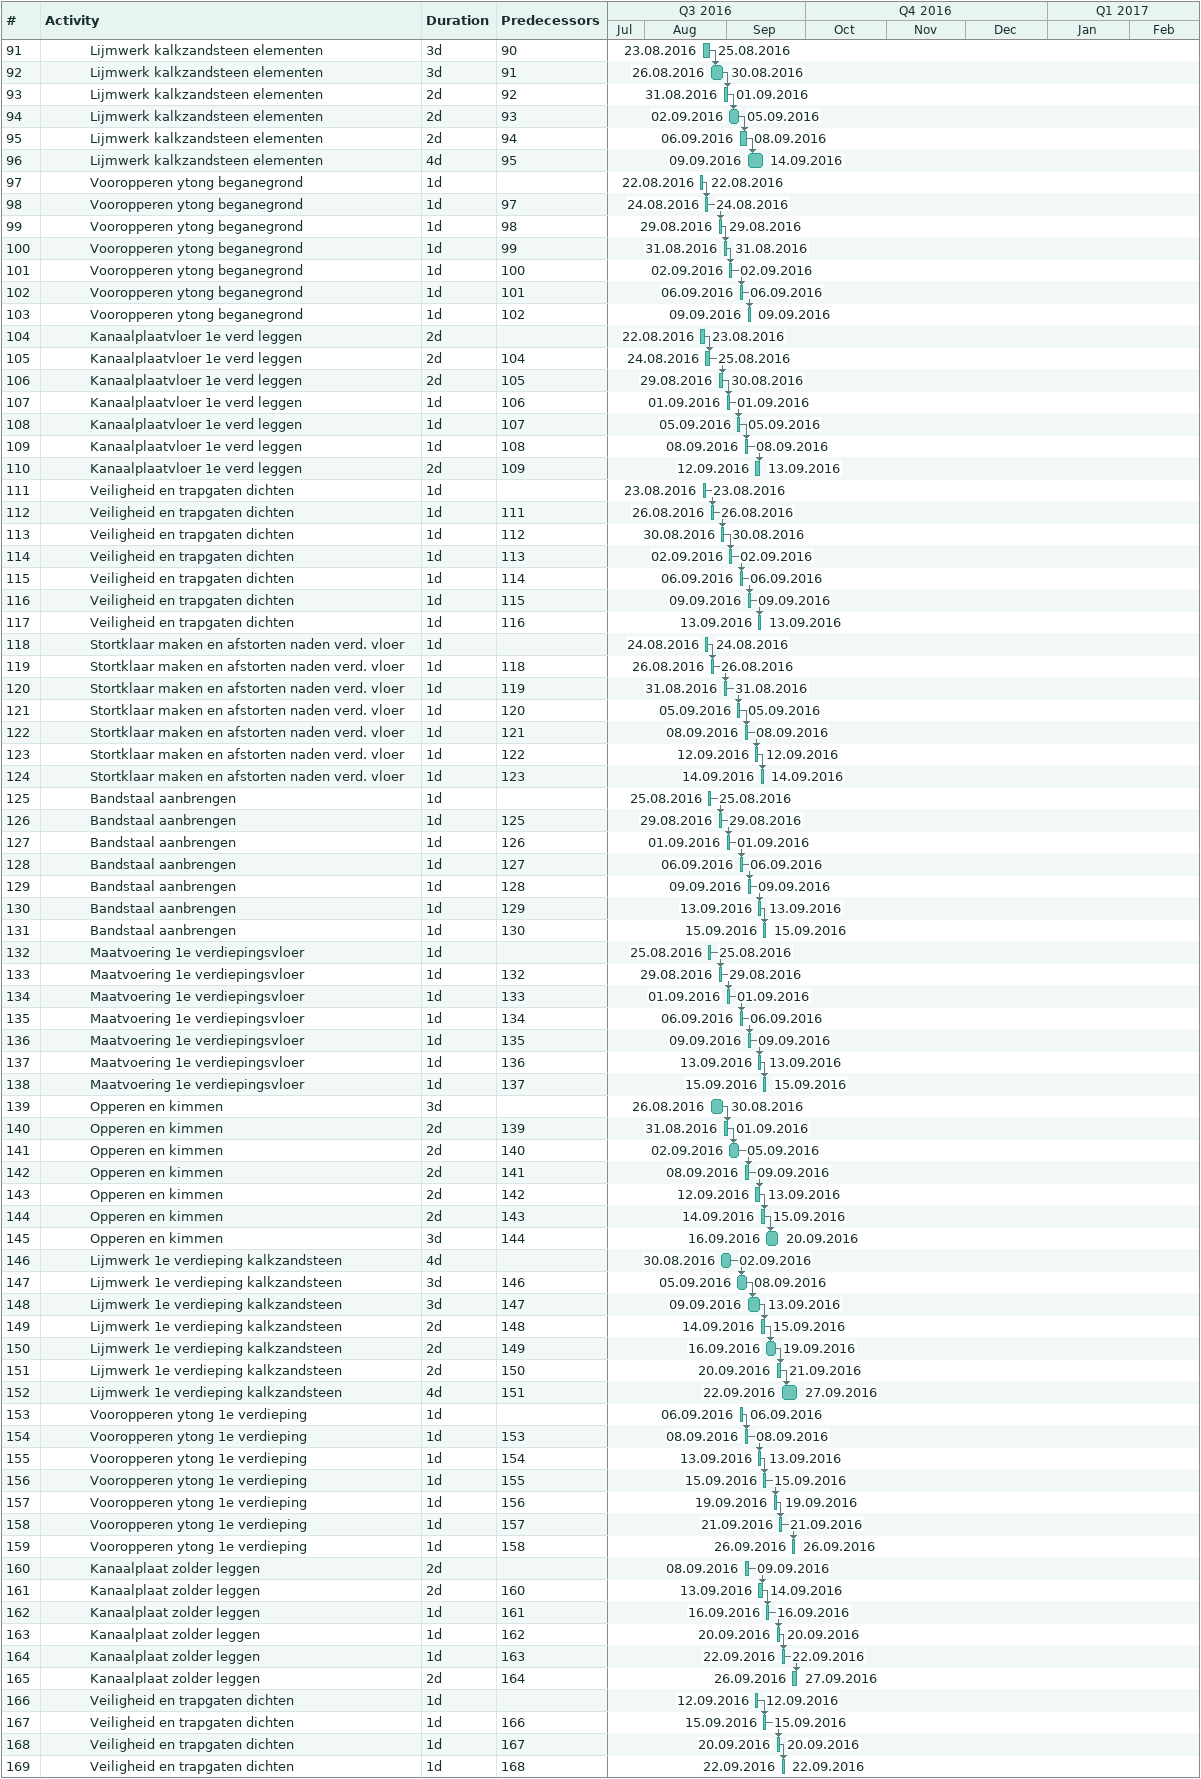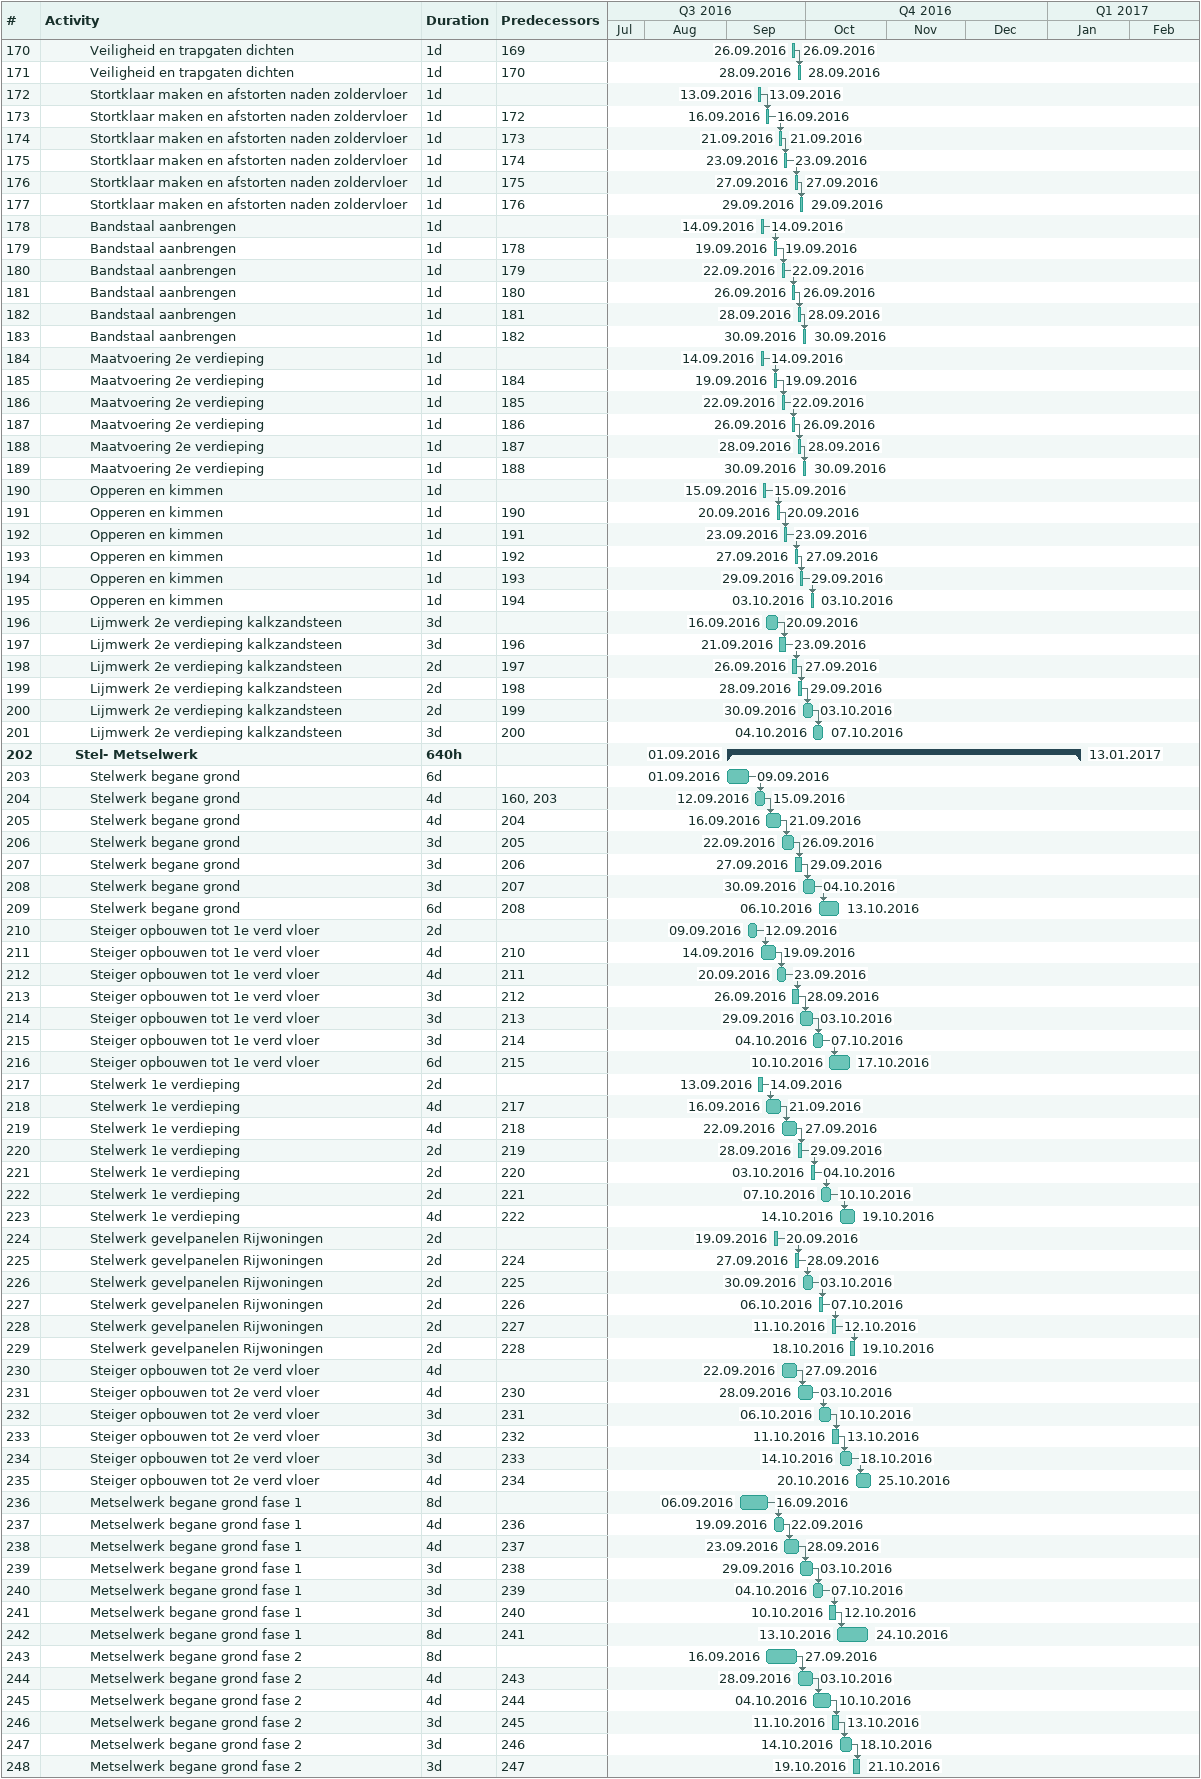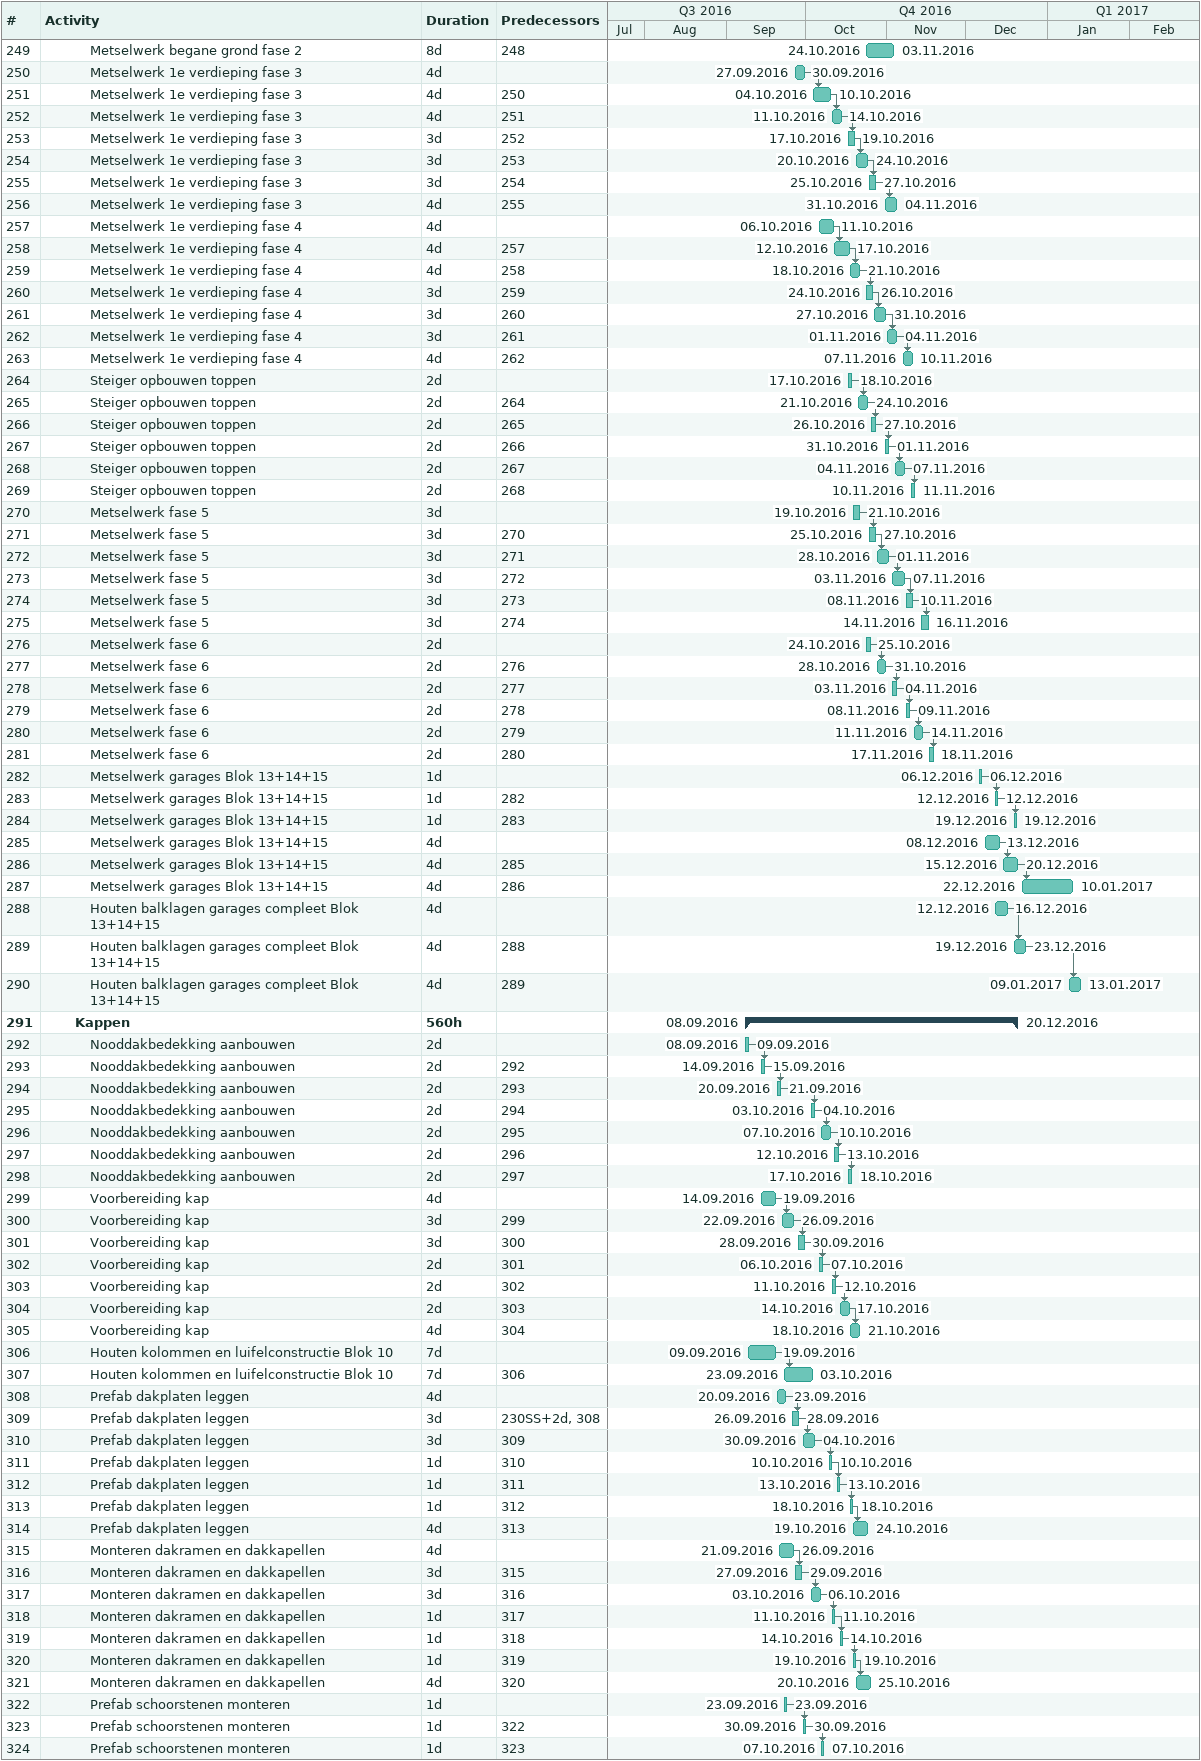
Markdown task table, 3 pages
| ID | Level | Task | Duration | Start | Finish | Predecessors |
|---|---|---|---|---|---|---|
| 91 | 4 | Lijmwerk kalkzandsteen elementen | 3d | 2016-08-23 | 2016-08-25 | 90 |
| 92 | 4 | Lijmwerk kalkzandsteen elementen | 3d | 2016-08-26 | 2016-08-30 | 91 |
| 93 | 4 | Lijmwerk kalkzandsteen elementen | 2d | 2016-08-31 | 2016-09-01 | 92 |
| 94 | 4 | Lijmwerk kalkzandsteen elementen | 2d | 2016-09-02 | 2016-09-05 | 93 |
| 95 | 4 | Lijmwerk kalkzandsteen elementen | 2d | 2016-09-06 | 2016-09-08 | 94 |
| 96 | 4 | Lijmwerk kalkzandsteen elementen | 4d | 2016-09-09 | 2016-09-14 | 95 |
| 97 | 4 | Vooropperen ytong beganegrond | 1d | 2016-08-22 | 2016-08-22 |  |
| 98 | 4 | Vooropperen ytong beganegrond | 1d | 2016-08-24 | 2016-08-24 | 97 |
| 99 | 4 | Vooropperen ytong beganegrond | 1d | 2016-08-29 | 2016-08-29 | 98 |
| 100 | 4 | Vooropperen ytong beganegrond | 1d | 2016-08-31 | 2016-08-31 | 99 |
| 101 | 4 | Vooropperen ytong beganegrond | 1d | 2016-09-02 | 2016-09-02 | 100 |
| 102 | 4 | Vooropperen ytong beganegrond | 1d | 2016-09-06 | 2016-09-06 | 101 |
| 103 | 4 | Vooropperen ytong beganegrond | 1d | 2016-09-09 | 2016-09-09 | 102 |
| 104 | 4 | Kanaalplaatvloer 1e verd leggen | 2d | 2016-08-22 | 2016-08-23 |  |
| 105 | 4 | Kanaalplaatvloer 1e verd leggen | 2d | 2016-08-24 | 2016-08-25 | 104 |
| 106 | 4 | Kanaalplaatvloer 1e verd leggen | 2d | 2016-08-29 | 2016-08-30 | 105 |
| 107 | 4 | Kanaalplaatvloer 1e verd leggen | 1d | 2016-09-01 | 2016-09-01 | 106 |
| 108 | 4 | Kanaalplaatvloer 1e verd leggen | 1d | 2016-09-05 | 2016-09-05 | 107 |
| 109 | 4 | Kanaalplaatvloer 1e verd leggen | 1d | 2016-09-08 | 2016-09-08 | 108 |
| 110 | 4 | Kanaalplaatvloer 1e verd leggen | 2d | 2016-09-12 | 2016-09-13 | 109 |
| 111 | 4 | Veiligheid en trapgaten dichten | 1d | 2016-08-23 | 2016-08-23 |  |
| 112 | 4 | Veiligheid en trapgaten dichten | 1d | 2016-08-26 | 2016-08-26 | 111 |
| 113 | 4 | Veiligheid en trapgaten dichten | 1d | 2016-08-30 | 2016-08-30 | 112 |
| 114 | 4 | Veiligheid en trapgaten dichten | 1d | 2016-09-02 | 2016-09-02 | 113 |
| 115 | 4 | Veiligheid en trapgaten dichten | 1d | 2016-09-06 | 2016-09-06 | 114 |
| 116 | 4 | Veiligheid en trapgaten dichten | 1d | 2016-09-09 | 2016-09-09 | 115 |
| 117 | 4 | Veiligheid en trapgaten dichten | 1d | 2016-09-13 | 2016-09-13 | 116 |
| 118 | 4 | Stortklaar maken en afstorten naden verd. vloer | 1d | 2016-08-24 | 2016-08-24 |  |
| 119 | 4 | Stortklaar maken en afstorten naden verd. vloer | 1d | 2016-08-26 | 2016-08-26 | 118 |
| 120 | 4 | Stortklaar maken en afstorten naden verd. vloer | 1d | 2016-08-31 | 2016-08-31 | 119 |
| 121 | 4 | Stortklaar maken en afstorten naden verd. vloer | 1d | 2016-09-05 | 2016-09-05 | 120 |
| 122 | 4 | Stortklaar maken en afstorten naden verd. vloer | 1d | 2016-09-08 | 2016-09-08 | 121 |
| 123 | 4 | Stortklaar maken en afstorten naden verd. vloer | 1d | 2016-09-12 | 2016-09-12 | 122 |
| 124 | 4 | Stortklaar maken en afstorten naden verd. vloer | 1d | 2016-09-14 | 2016-09-14 | 123 |
| 125 | 4 | Bandstaal aanbrengen | 1d | 2016-08-25 | 2016-08-25 |  |
| 126 | 4 | Bandstaal aanbrengen | 1d | 2016-08-29 | 2016-08-29 | 125 |
| 127 | 4 | Bandstaal aanbrengen | 1d | 2016-09-01 | 2016-09-01 | 126 |
| 128 | 4 | Bandstaal aanbrengen | 1d | 2016-09-06 | 2016-09-06 | 127 |
| 129 | 4 | Bandstaal aanbrengen | 1d | 2016-09-09 | 2016-09-09 | 128 |
| 130 | 4 | Bandstaal aanbrengen | 1d | 2016-09-13 | 2016-09-13 | 129 |
| 131 | 4 | Bandstaal aanbrengen | 1d | 2016-09-15 | 2016-09-15 | 130 |
| 132 | 4 | Maatvoering 1e verdiepingsvloer | 1d | 2016-08-25 | 2016-08-25 |  |
| 133 | 4 | Maatvoering 1e verdiepingsvloer | 1d | 2016-08-29 | 2016-08-29 | 132 |
| 134 | 4 | Maatvoering 1e verdiepingsvloer | 1d | 2016-09-01 | 2016-09-01 | 133 |
| 135 | 4 | Maatvoering 1e verdiepingsvloer | 1d | 2016-09-06 | 2016-09-06 | 134 |
| 136 | 4 | Maatvoering 1e verdiepingsvloer | 1d | 2016-09-09 | 2016-09-09 | 135 |
| 137 | 4 | Maatvoering 1e verdiepingsvloer | 1d | 2016-09-13 | 2016-09-13 | 136 |
| 138 | 4 | Maatvoering 1e verdiepingsvloer | 1d | 2016-09-15 | 2016-09-15 | 137 |
| 139 | 4 | Opperen en kimmen | 3d | 2016-08-26 | 2016-08-30 |  |
| 140 | 4 | Opperen en kimmen | 2d | 2016-08-31 | 2016-09-01 | 139 |
| 141 | 4 | Opperen en kimmen | 2d | 2016-09-02 | 2016-09-05 | 140 |
| 142 | 4 | Opperen en kimmen | 2d | 2016-09-08 | 2016-09-09 | 141 |
| 143 | 4 | Opperen en kimmen | 2d | 2016-09-12 | 2016-09-13 | 142 |
| 144 | 4 | Opperen en kimmen | 2d | 2016-09-14 | 2016-09-15 | 143 |
| 145 | 4 | Opperen en kimmen | 3d | 2016-09-16 | 2016-09-20 | 144 |
| 146 | 4 | Lijmwerk 1e verdieping kalkzandsteen | 4d | 2016-08-30 | 2016-09-02 |  |
| 147 | 4 | Lijmwerk 1e verdieping kalkzandsteen | 3d | 2016-09-05 | 2016-09-08 | 146 |
| 148 | 4 | Lijmwerk 1e verdieping kalkzandsteen | 3d | 2016-09-09 | 2016-09-13 | 147 |
| 149 | 4 | Lijmwerk 1e verdieping kalkzandsteen | 2d | 2016-09-14 | 2016-09-15 | 148 |
| 150 | 4 | Lijmwerk 1e verdieping kalkzandsteen | 2d | 2016-09-16 | 2016-09-19 | 149 |
| 151 | 4 | Lijmwerk 1e verdieping kalkzandsteen | 2d | 2016-09-20 | 2016-09-21 | 150 |
| 152 | 4 | Lijmwerk 1e verdieping kalkzandsteen | 4d | 2016-09-22 | 2016-09-27 | 151 |
| 153 | 4 | Vooropperen ytong 1e verdieping | 1d | 2016-09-06 | 2016-09-06 |  |
| 154 | 4 | Vooropperen ytong 1e verdieping | 1d | 2016-09-08 | 2016-09-08 | 153 |
| 155 | 4 | Vooropperen ytong 1e verdieping | 1d | 2016-09-13 | 2016-09-13 | 154 |
| 156 | 4 | Vooropperen ytong 1e verdieping | 1d | 2016-09-15 | 2016-09-15 | 155 |
| 157 | 4 | Vooropperen ytong 1e verdieping | 1d | 2016-09-19 | 2016-09-19 | 156 |
| 158 | 4 | Vooropperen ytong 1e verdieping | 1d | 2016-09-21 | 2016-09-21 | 157 |
| 159 | 4 | Vooropperen ytong 1e verdieping | 1d | 2016-09-26 | 2016-09-26 | 158 |
| 160 | 4 | Kanaalplaat zolder leggen | 2d | 2016-09-08 | 2016-09-09 |  |
| 161 | 4 | Kanaalplaat zolder leggen | 2d | 2016-09-13 | 2016-09-14 | 160 |
| 162 | 4 | Kanaalplaat zolder leggen | 1d | 2016-09-16 | 2016-09-16 | 161 |
| 163 | 4 | Kanaalplaat zolder leggen | 1d | 2016-09-20 | 2016-09-20 | 162 |
| 164 | 4 | Kanaalplaat zolder leggen | 1d | 2016-09-22 | 2016-09-22 | 163 |
| 165 | 4 | Kanaalplaat zolder leggen | 2d | 2016-09-26 | 2016-09-27 | 164 |
| 166 | 4 | Veiligheid en trapgaten dichten | 1d | 2016-09-12 | 2016-09-12 |  |
| 167 | 4 | Veiligheid en trapgaten dichten | 1d | 2016-09-15 | 2016-09-15 | 166 |
| 168 | 4 | Veiligheid en trapgaten dichten | 1d | 2016-09-20 | 2016-09-20 | 167 |
| 169 | 4 | Veiligheid en trapgaten dichten | 1d | 2016-09-22 | 2016-09-22 | 168 |
| 170 | 4 | Veiligheid en trapgaten dichten | 1d | 2016-09-26 | 2016-09-26 | 169 |
| 171 | 4 | Veiligheid en trapgaten dichten | 1d | 2016-09-28 | 2016-09-28 | 170 |
| 172 | 4 | Stortklaar maken en afstorten naden zoldervloer | 1d | 2016-09-13 | 2016-09-13 |  |
| 173 | 4 | Stortklaar maken en afstorten naden zoldervloer | 1d | 2016-09-16 | 2016-09-16 | 172 |
| 174 | 4 | Stortklaar maken en afstorten naden zoldervloer | 1d | 2016-09-21 | 2016-09-21 | 173 |
| 175 | 4 | Stortklaar maken en afstorten naden zoldervloer | 1d | 2016-09-23 | 2016-09-23 | 174 |
| 176 | 4 | Stortklaar maken en afstorten naden zoldervloer | 1d | 2016-09-27 | 2016-09-27 | 175 |
| 177 | 4 | Stortklaar maken en afstorten naden zoldervloer | 1d | 2016-09-29 | 2016-09-29 | 176 |
| 178 | 4 | Bandstaal aanbrengen | 1d | 2016-09-14 | 2016-09-14 |  |
| 179 | 4 | Bandstaal aanbrengen | 1d | 2016-09-19 | 2016-09-19 | 178 |
| 180 | 4 | Bandstaal aanbrengen | 1d | 2016-09-22 | 2016-09-22 | 179 |
| 181 | 4 | Bandstaal aanbrengen | 1d | 2016-09-26 | 2016-09-26 | 180 |
| 182 | 4 | Bandstaal aanbrengen | 1d | 2016-09-28 | 2016-09-28 | 181 |
| 183 | 4 | Bandstaal aanbrengen | 1d | 2016-09-30 | 2016-09-30 | 182 |
| 184 | 4 | Maatvoering 2e verdieping | 1d | 2016-09-14 | 2016-09-14 |  |
| 185 | 4 | Maatvoering 2e verdieping | 1d | 2016-09-19 | 2016-09-19 | 184 |
| 186 | 4 | Maatvoering 2e verdieping | 1d | 2016-09-22 | 2016-09-22 | 185 |
| 187 | 4 | Maatvoering 2e verdieping | 1d | 2016-09-26 | 2016-09-26 | 186 |
| 188 | 4 | Maatvoering 2e verdieping | 1d | 2016-09-28 | 2016-09-28 | 187 |
| 189 | 4 | Maatvoering 2e verdieping | 1d | 2016-09-30 | 2016-09-30 | 188 |
| 190 | 4 | Opperen en kimmen | 1d | 2016-09-15 | 2016-09-15 |  |
| 191 | 4 | Opperen en kimmen | 1d | 2016-09-20 | 2016-09-20 | 190 |
| 192 | 4 | Opperen en kimmen | 1d | 2016-09-23 | 2016-09-23 | 191 |
| 193 | 4 | Opperen en kimmen | 1d | 2016-09-27 | 2016-09-27 | 192 |
| 194 | 4 | Opperen en kimmen | 1d | 2016-09-29 | 2016-09-29 | 193 |
| 195 | 4 | Opperen en kimmen | 1d | 2016-10-03 | 2016-10-03 | 194 |
| 196 | 4 | Lijmwerk 2e verdieping kalkzandsteen | 3d | 2016-09-16 | 2016-09-20 |  |
| 197 | 4 | Lijmwerk 2e verdieping kalkzandsteen | 3d | 2016-09-21 | 2016-09-23 | 196 |
| 198 | 4 | Lijmwerk 2e verdieping kalkzandsteen | 2d | 2016-09-26 | 2016-09-27 | 197 |
| 199 | 4 | Lijmwerk 2e verdieping kalkzandsteen | 2d | 2016-09-28 | 2016-09-29 | 198 |
| 200 | 4 | Lijmwerk 2e verdieping kalkzandsteen | 2d | 2016-09-30 | 2016-10-03 | 199 |
| 201 | 4 | Lijmwerk 2e verdieping kalkzandsteen | 3d | 2016-10-04 | 2016-10-07 | 200 |
| 202 | 3 | **Stel- Metselwerk** | 640h | 2016-09-01 | 2017-01-13 |  |
| 203 | 4 | Stelwerk begane grond | 6d | 2016-09-01 | 2016-09-09 |  |
| 204 | 4 | Stelwerk begane grond | 4d | 2016-09-12 | 2016-09-15 | 160, 203 |
| 205 | 4 | Stelwerk begane grond | 4d | 2016-09-16 | 2016-09-21 | 204 |
| 206 | 4 | Stelwerk begane grond | 3d | 2016-09-22 | 2016-09-26 | 205 |
| 207 | 4 | Stelwerk begane grond | 3d | 2016-09-27 | 2016-09-29 | 206 |
| 208 | 4 | Stelwerk begane grond | 3d | 2016-09-30 | 2016-10-04 | 207 |
| 209 | 4 | Stelwerk begane grond | 6d | 2016-10-06 | 2016-10-13 | 208 |
| 210 | 4 | Steiger opbouwen tot 1e verd vloer | 2d | 2016-09-09 | 2016-09-12 |  |
| 211 | 4 | Steiger opbouwen tot 1e verd vloer | 4d | 2016-09-14 | 2016-09-19 | 210 |
| 212 | 4 | Steiger opbouwen tot 1e verd vloer | 4d | 2016-09-20 | 2016-09-23 | 211 |
| 213 | 4 | Steiger opbouwen tot 1e verd vloer | 3d | 2016-09-26 | 2016-09-28 | 212 |
| 214 | 4 | Steiger opbouwen tot 1e verd vloer | 3d | 2016-09-29 | 2016-10-03 | 213 |
| 215 | 4 | Steiger opbouwen tot 1e verd vloer | 3d | 2016-10-04 | 2016-10-07 | 214 |
| 216 | 4 | Steiger opbouwen tot 1e verd vloer | 6d | 2016-10-10 | 2016-10-17 | 215 |
| 217 | 4 | Stelwerk 1e verdieping | 2d | 2016-09-13 | 2016-09-14 |  |
| 218 | 4 | Stelwerk 1e verdieping | 4d | 2016-09-16 | 2016-09-21 | 217 |
| 219 | 4 | Stelwerk 1e verdieping | 4d | 2016-09-22 | 2016-09-27 | 218 |
| 220 | 4 | Stelwerk 1e verdieping | 2d | 2016-09-28 | 2016-09-29 | 219 |
| 221 | 4 | Stelwerk 1e verdieping | 2d | 2016-10-03 | 2016-10-04 | 220 |
| 222 | 4 | Stelwerk 1e verdieping | 2d | 2016-10-07 | 2016-10-10 | 221 |
| 223 | 4 | Stelwerk 1e verdieping | 4d | 2016-10-14 | 2016-10-19 | 222 |
| 224 | 4 | Stelwerk gevelpanelen Rijwoningen | 2d | 2016-09-19 | 2016-09-20 |  |
| 225 | 4 | Stelwerk gevelpanelen Rijwoningen | 2d | 2016-09-27 | 2016-09-28 | 224 |
| 226 | 4 | Stelwerk gevelpanelen Rijwoningen | 2d | 2016-09-30 | 2016-10-03 | 225 |
| 227 | 4 | Stelwerk gevelpanelen Rijwoningen | 2d | 2016-10-06 | 2016-10-07 | 226 |
| 228 | 4 | Stelwerk gevelpanelen Rijwoningen | 2d | 2016-10-11 | 2016-10-12 | 227 |
| 229 | 4 | Stelwerk gevelpanelen Rijwoningen | 2d | 2016-10-18 | 2016-10-19 | 228 |
| 230 | 4 | Steiger opbouwen tot 2e verd vloer | 4d | 2016-09-22 | 2016-09-27 |  |
| 231 | 4 | Steiger opbouwen tot 2e verd vloer | 4d | 2016-09-28 | 2016-10-03 | 230 |
| 232 | 4 | Steiger opbouwen tot 2e verd vloer | 3d | 2016-10-06 | 2016-10-10 | 231 |
| 233 | 4 | Steiger opbouwen tot 2e verd vloer | 3d | 2016-10-11 | 2016-10-13 | 232 |
| 234 | 4 | Steiger opbouwen tot 2e verd vloer | 3d | 2016-10-14 | 2016-10-18 | 233 |
| 235 | 4 | Steiger opbouwen tot 2e verd vloer | 4d | 2016-10-20 | 2016-10-25 | 234 |
| 236 | 4 | Metselwerk begane grond fase 1 | 8d | 2016-09-06 | 2016-09-16 |  |
| 237 | 4 | Metselwerk begane grond fase 1 | 4d | 2016-09-19 | 2016-09-22 | 236 |
| 238 | 4 | Metselwerk begane grond fase 1 | 4d | 2016-09-23 | 2016-09-28 | 237 |
| 239 | 4 | Metselwerk begane grond fase 1 | 3d | 2016-09-29 | 2016-10-03 | 238 |
| 240 | 4 | Metselwerk begane grond fase 1 | 3d | 2016-10-04 | 2016-10-07 | 239 |
| 241 | 4 | Metselwerk begane grond fase 1 | 3d | 2016-10-10 | 2016-10-12 | 240 |
| 242 | 4 | Metselwerk begane grond fase 1 | 8d | 2016-10-13 | 2016-10-24 | 241 |
| 243 | 4 | Metselwerk begane grond fase 2 | 8d | 2016-09-16 | 2016-09-27 |  |
| 244 | 4 | Metselwerk begane grond fase 2 | 4d | 2016-09-28 | 2016-10-03 | 243 |
| 245 | 4 | Metselwerk begane grond fase 2 | 4d | 2016-10-04 | 2016-10-10 | 244 |
| 246 | 4 | Metselwerk begane grond fase 2 | 3d | 2016-10-11 | 2016-10-13 | 245 |
| 247 | 4 | Metselwerk begane grond fase 2 | 3d | 2016-10-14 | 2016-10-18 | 246 |
| 248 | 4 | Metselwerk begane grond fase 2 | 3d | 2016-10-19 | 2016-10-21 | 247 |
| 249 | 4 | Metselwerk begane grond fase 2 | 8d | 2016-10-24 | 2016-11-03 | 248 |
| 250 | 4 | Metselwerk 1e verdieping fase 3 | 4d | 2016-09-27 | 2016-09-30 |  |
| 251 | 4 | Metselwerk 1e verdieping fase 3 | 4d | 2016-10-04 | 2016-10-10 | 250 |
| 252 | 4 | Metselwerk 1e verdieping fase 3 | 4d | 2016-10-11 | 2016-10-14 | 251 |
| 253 | 4 | Metselwerk 1e verdieping fase 3 | 3d | 2016-10-17 | 2016-10-19 | 252 |
| 254 | 4 | Metselwerk 1e verdieping fase 3 | 3d | 2016-10-20 | 2016-10-24 | 253 |
| 255 | 4 | Metselwerk 1e verdieping fase 3 | 3d | 2016-10-25 | 2016-10-27 | 254 |
| 256 | 4 | Metselwerk 1e verdieping fase 3 | 4d | 2016-10-31 | 2016-11-04 | 255 |
| 257 | 4 | Metselwerk 1e verdieping fase 4 | 4d | 2016-10-06 | 2016-10-11 |  |
| 258 | 4 | Metselwerk 1e verdieping fase 4 | 4d | 2016-10-12 | 2016-10-17 | 257 |
| 259 | 4 | Metselwerk 1e verdieping fase 4 | 4d | 2016-10-18 | 2016-10-21 | 258 |
| 260 | 4 | Metselwerk 1e verdieping fase 4 | 3d | 2016-10-24 | 2016-10-26 | 259 |
| 261 | 4 | Metselwerk 1e verdieping fase 4 | 3d | 2016-10-27 | 2016-10-31 | 260 |
| 262 | 4 | Metselwerk 1e verdieping fase 4 | 3d | 2016-11-01 | 2016-11-04 | 261 |
| 263 | 4 | Metselwerk 1e verdieping fase 4 | 4d | 2016-11-07 | 2016-11-10 | 262 |
| 264 | 4 | Steiger opbouwen toppen | 2d | 2016-10-17 | 2016-10-18 |  |
| 265 | 4 | Steiger opbouwen toppen | 2d | 2016-10-21 | 2016-10-24 | 264 |
| 266 | 4 | Steiger opbouwen toppen | 2d | 2016-10-26 | 2016-10-27 | 265 |
| 267 | 4 | Steiger opbouwen toppen | 2d | 2016-10-31 | 2016-11-01 | 266 |
| 268 | 4 | Steiger opbouwen toppen | 2d | 2016-11-04 | 2016-11-07 | 267 |
| 269 | 4 | Steiger opbouwen toppen | 2d | 2016-11-10 | 2016-11-11 | 268 |
| 270 | 4 | Metselwerk fase 5 | 3d | 2016-10-19 | 2016-10-21 |  |
| 271 | 4 | Metselwerk fase 5 | 3d | 2016-10-25 | 2016-10-27 | 270 |
| 272 | 4 | Metselwerk fase 5 | 3d | 2016-10-28 | 2016-11-01 | 271 |
| 273 | 4 | Metselwerk fase 5 | 3d | 2016-11-03 | 2016-11-07 | 272 |
| 274 | 4 | Metselwerk fase 5 | 3d | 2016-11-08 | 2016-11-10 | 273 |
| 275 | 4 | Metselwerk fase 5 | 3d | 2016-11-14 | 2016-11-16 | 274 |
| 276 | 4 | Metselwerk fase 6 | 2d | 2016-10-24 | 2016-10-25 |  |
| 277 | 4 | Metselwerk fase 6 | 2d | 2016-10-28 | 2016-10-31 | 276 |
| 278 | 4 | Metselwerk fase 6 | 2d | 2016-11-03 | 2016-11-04 | 277 |
| 279 | 4 | Metselwerk fase 6 | 2d | 2016-11-08 | 2016-11-09 | 278 |
| 280 | 4 | Metselwerk fase 6 | 2d | 2016-11-11 | 2016-11-14 | 279 |
| 281 | 4 | Metselwerk fase 6 | 2d | 2016-11-17 | 2016-11-18 | 280 |
| 282 | 4 | Metselwerk garages Blok 13+14+15 | 1d | 2016-12-06 | 2016-12-06 |  |
| 283 | 4 | Metselwerk garages Blok 13+14+15 | 1d | 2016-12-12 | 2016-12-12 | 282 |
| 284 | 4 | Metselwerk garages Blok 13+14+15 | 1d | 2016-12-19 | 2016-12-19 | 283 |
| 285 | 4 | Metselwerk garages Blok 13+14+15 | 4d | 2016-12-08 | 2016-12-13 |  |
| 286 | 4 | Metselwerk garages Blok 13+14+15 | 4d | 2016-12-15 | 2016-12-20 | 285 |
| 287 | 4 | Metselwerk garages Blok 13+14+15 | 4d | 2016-12-22 | 2017-01-10 | 286 |
| 288 | 4 | Houten balklagen garages compleet Blok 13+14+15 | 4d | 2016-12-12 | 2016-12-16 |  |
| 289 | 4 | Houten balklagen garages compleet Blok 13+14+15 | 4d | 2016-12-19 | 2016-12-23 | 288 |
| 290 | 4 | Houten balklagen garages compleet Blok 13+14+15 | 4d | 2017-01-09 | 2017-01-13 | 289 |
| 291 | 3 | **Kappen** | 560h | 2016-09-08 | 2016-12-20 |  |
| 292 | 4 | Nooddakbedekking aanbouwen | 2d | 2016-09-08 | 2016-09-09 |  |
| 293 | 4 | Nooddakbedekking aanbouwen | 2d | 2016-09-14 | 2016-09-15 | 292 |
| 294 | 4 | Nooddakbedekking aanbouwen | 2d | 2016-09-20 | 2016-09-21 | 293 |
| 295 | 4 | Nooddakbedekking aanbouwen | 2d | 2016-10-03 | 2016-10-04 | 294 |
| 296 | 4 | Nooddakbedekking aanbouwen | 2d | 2016-10-07 | 2016-10-10 | 295 |
| 297 | 4 | Nooddakbedekking aanbouwen | 2d | 2016-10-12 | 2016-10-13 | 296 |
| 298 | 4 | Nooddakbedekking aanbouwen | 2d | 2016-10-17 | 2016-10-18 | 297 |
| 299 | 4 | Voorbereiding kap | 4d | 2016-09-14 | 2016-09-19 |  |
| 300 | 4 | Voorbereiding kap | 3d | 2016-09-22 | 2016-09-26 | 299 |
| 301 | 4 | Voorbereiding kap | 3d | 2016-09-28 | 2016-09-30 | 300 |
| 302 | 4 | Voorbereiding kap | 2d | 2016-10-06 | 2016-10-07 | 301 |
| 303 | 4 | Voorbereiding kap | 2d | 2016-10-11 | 2016-10-12 | 302 |
| 304 | 4 | Voorbereiding kap | 2d | 2016-10-14 | 2016-10-17 | 303 |
| 305 | 4 | Voorbereiding kap | 4d | 2016-10-18 | 2016-10-21 | 304 |
| 306 | 4 | Houten kolommen en luifelconstructie Blok 10 | 7d | 2016-09-09 | 2016-09-19 |  |
| 307 | 4 | Houten kolommen en luifelconstructie Blok 10 | 7d | 2016-09-23 | 2016-10-03 | 306 |
| 308 | 4 | Prefab dakplaten leggen | 4d | 2016-09-20 | 2016-09-23 |  |
| 309 | 4 | Prefab dakplaten leggen | 3d | 2016-09-26 | 2016-09-28 | 230SS+2d, 308 |
| 310 | 4 | Prefab dakplaten leggen | 3d | 2016-09-30 | 2016-10-04 | 309 |
| 311 | 4 | Prefab dakplaten leggen | 1d | 2016-10-10 | 2016-10-10 | 310 |
| 312 | 4 | Prefab dakplaten leggen | 1d | 2016-10-13 | 2016-10-13 | 311 |
| 313 | 4 | Prefab dakplaten leggen | 1d | 2016-10-18 | 2016-10-18 | 312 |
| 314 | 4 | Prefab dakplaten leggen | 4d | 2016-10-19 | 2016-10-24 | 313 |
| 315 | 4 | Monteren dakramen en dakkapellen | 4d | 2016-09-21 | 2016-09-26 |  |
| 316 | 4 | Monteren dakramen en dakkapellen | 3d | 2016-09-27 | 2016-09-29 | 315 |
| 317 | 4 | Monteren dakramen en dakkapellen | 3d | 2016-10-03 | 2016-10-06 | 316 |
| 318 | 4 | Monteren dakramen en dakkapellen | 1d | 2016-10-11 | 2016-10-11 | 317 |
| 319 | 4 | Monteren dakramen en dakkapellen | 1d | 2016-10-14 | 2016-10-14 | 318 |
| 320 | 4 | Monteren dakramen en dakkapellen | 1d | 2016-10-19 | 2016-10-19 | 319 |
| 321 | 4 | Monteren dakramen en dakkapellen | 4d | 2016-10-20 | 2016-10-25 | 320 |
| 322 | 4 | Prefab schoorstenen monteren | 1d | 2016-09-23 | 2016-09-23 |  |
| 323 | 4 | Prefab schoorstenen monteren | 1d | 2016-09-30 | 2016-09-30 | 322 |
| 324 | 4 | Prefab schoorstenen monteren | 1d | 2016-10-07 | 2016-10-07 | 323 |
